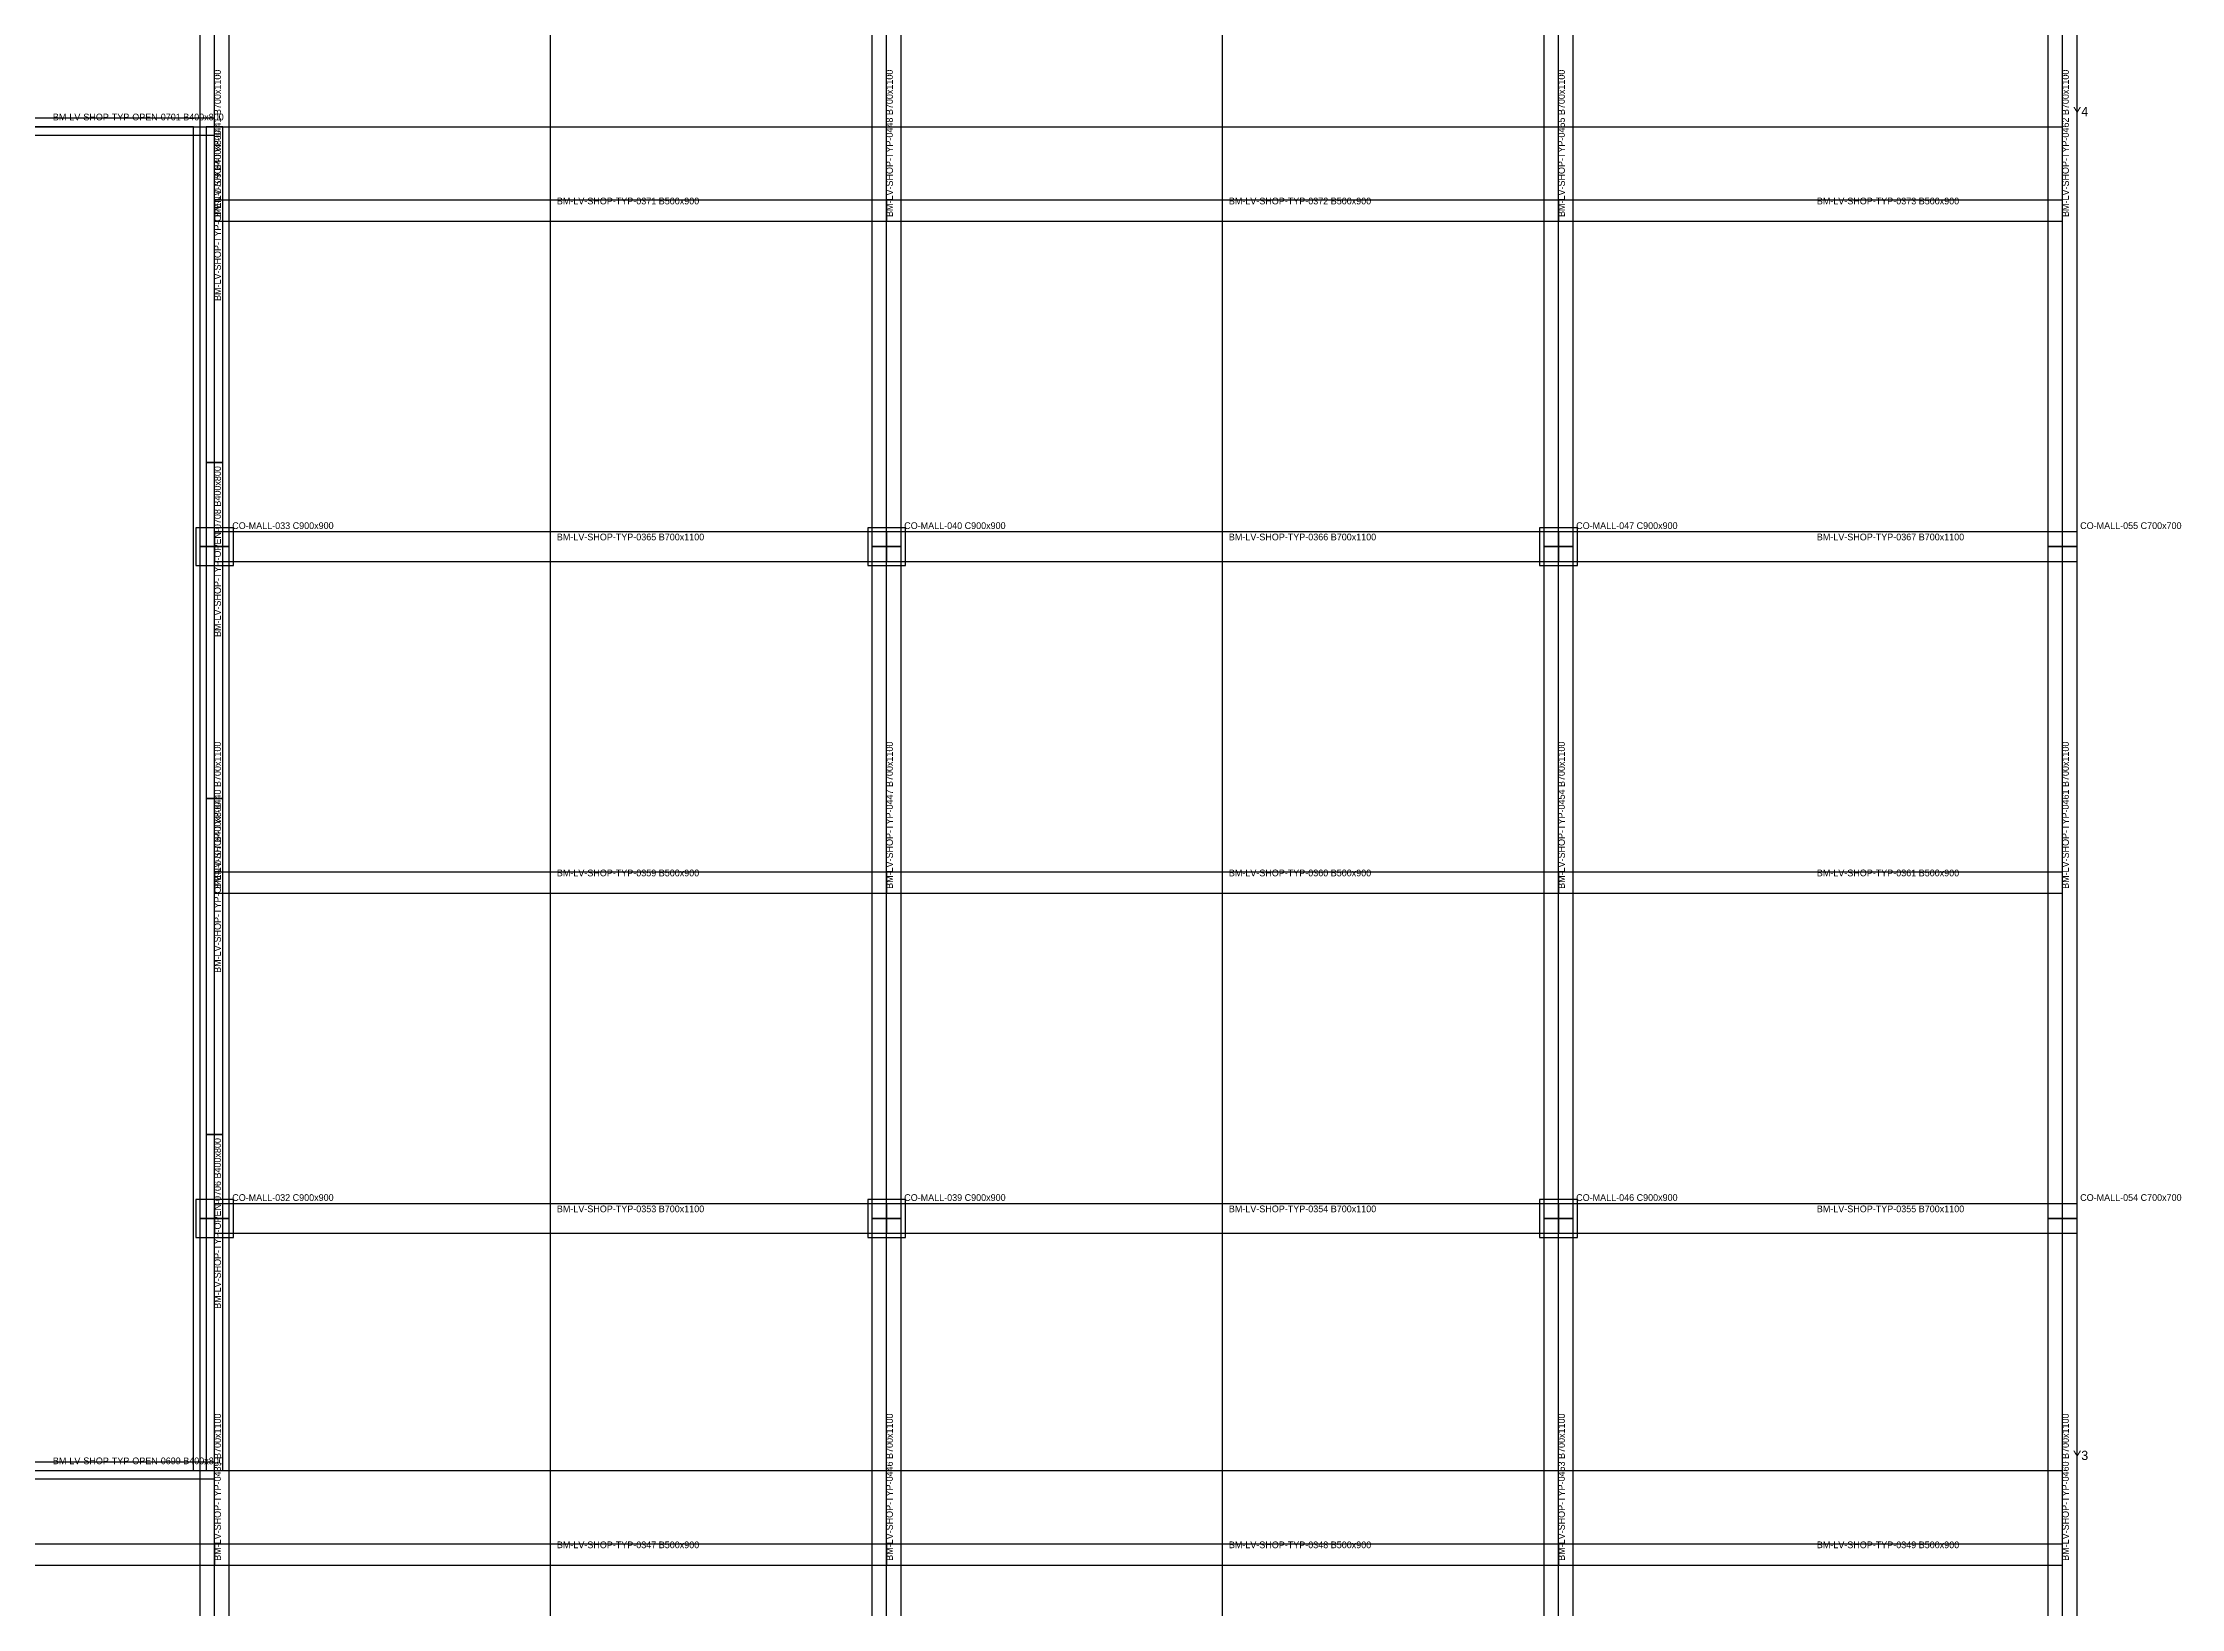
# Model space of a CAD drawing. Header units: millimetres. Extents: x -450 to 225826, y -254450 to 109948.
# Drawn here: x 55909 to 106826, y -89279 to -52002 of the extents above; entities that cross this region are included whole.
import ezdxf

# ---------------------------------------------------------------- set-up
doc = ezdxf.new("R2010")
doc.units = ezdxf.units.MM
for name, color, linetype in [('LV-SHOP-TYP_BEAM', 5, 'Continuous'), ('LV-SHOP-TYP_COLUMN', 1, 'Continuous'), ('LV-SHOP-TYP_GRID', 8, 'Continuous'), ('LV-SHOP-TYP_KEEP_OUT', 4, 'Continuous'), ('LV-SHOP-TYP_OPENING', 2, 'Continuous'), ('LV-SHOP-TYP_SLAB', 7, 'Continuous'), ('TEXT', 7, 'Continuous')]:
    doc.layers.add(name, color=color, linetype=linetype)

msp = doc.modelspace()

# ---------------------------------------------------------------- linework, layer by layer
at = {"layer": 'LV-SHOP-TYP_BEAM'}
for points in [[(59650, -64000), (60350, -64000), (60350, -48000), (59650, -48000), (59650, -64000)], [(75650, -64000), (76350, -64000), (76350, -48000), (75650, -48000), (75650, -64000)], [(91650, -64000), (92350, -64000), (92350, -48000), (91650, -48000), (91650, -64000)], [(103650, -64000), (104350, -64000), (104350, -48000), (103650, -48000), (103650, -64000)], [(52000, -53800), (52000, -54200), (60000, -54200), (60000, -53800), (52000, -53800)], [(59800, -62000), (60200, -62000), (60200, -54000), (59800, -54000), (59800, -62000)], [(60000, -55750), (60000, -56250), (76000, -56250), (76000, -55750), (60000, -55750)], [(76000, -55750), (76000, -56250), (92000, -56250), (92000, -55750), (76000, -55750)], [(92000, -55750), (92000, -56250), (104000, -56250), (104000, -55750), (92000, -55750)], [(59800, -70000), (60200, -70000), (60200, -62000), (59800, -62000), (59800, -70000)], [(59650, -80000), (60350, -80000), (60350, -64000), (59650, -64000), (59650, -80000)], [(60000, -63650), (60000, -64350), (76000, -64350), (76000, -63650), (60000, -63650)], [(75650, -80000), (76350, -80000), (76350, -64000), (75650, -64000), (75650, -80000)], [(76000, -63650), (76000, -64350), (92000, -64350), (92000, -63650), (76000, -63650)], [(91650, -80000), (92350, -80000), (92350, -64000), (91650, -64000), (91650, -80000)], [(92000, -63650), (92000, -64350), (104000, -64350), (104000, -63650), (92000, -63650)], [(103650, -80000), (104350, -80000), (104350, -64000), (103650, -64000), (103650, -80000)], [(59800, -78000), (60200, -78000), (60200, -70000), (59800, -70000), (59800, -78000)], [(60000, -71750), (60000, -72250), (76000, -72250), (76000, -71750), (60000, -71750)], [(76000, -71750), (76000, -72250), (92000, -72250), (92000, -71750), (76000, -71750)], [(92000, -71750), (92000, -72250), (104000, -72250), (104000, -71750), (92000, -71750)], [(59800, -86000), (60200, -86000), (60200, -78000), (59800, -78000), (59800, -86000)], [(60000, -79650), (60000, -80350), (76000, -80350), (76000, -79650), (60000, -79650)], [(76000, -79650), (76000, -80350), (92000, -80350), (92000, -79650), (76000, -79650)], [(92000, -79650), (92000, -80350), (104000, -80350), (104000, -79650), (92000, -79650)], [(59650, -96000), (60350, -96000), (60350, -80000), (59650, -80000), (59650, -96000)], [(75650, -96000), (76350, -96000), (76350, -80000), (75650, -80000), (75650, -96000)], [(91650, -96000), (92350, -96000), (92350, -80000), (91650, -80000), (91650, -96000)], [(103650, -96000), (104350, -96000), (104350, -80000), (103650, -80000), (103650, -96000)], [(52000, -85800), (52000, -86200), (60000, -86200), (60000, -85800), (52000, -85800)], [(44000, -87750), (44000, -88250), (60000, -88250), (60000, -87750), (44000, -87750)], [(60000, -87750), (60000, -88250), (76000, -88250), (76000, -87750), (60000, -87750)], [(76000, -87750), (76000, -88250), (92000, -88250), (92000, -87750), (76000, -87750)], [(92000, -87750), (92000, -88250), (104000, -88250), (104000, -87750), (92000, -87750)]]:
    msp.add_lwpolyline(points, close=True, dxfattribs=at)
at = {"layer": 'LV-SHOP-TYP_COLUMN'}
for points in [[(59550, -64450), (60450, -64450), (60450, -63550), (59550, -63550), (59550, -64450)], [(75550, -64450), (76450, -64450), (76450, -63550), (75550, -63550), (75550, -64450)], [(91550, -64450), (92450, -64450), (92450, -63550), (91550, -63550), (91550, -64450)], [(103650, -64350), (104350, -64350), (104350, -63650), (103650, -63650), (103650, -64350)], [(59550, -80450), (60450, -80450), (60450, -79550), (59550, -79550), (59550, -80450)], [(75550, -80450), (76450, -80450), (76450, -79550), (75550, -79550), (75550, -80450)], [(91550, -80450), (92450, -80450), (92450, -79550), (91550, -79550), (91550, -80450)], [(103650, -80350), (104350, -80350), (104350, -79650), (103650, -79650), (103650, -80350)]]:
    msp.add_lwpolyline(points, close=True, dxfattribs=at)
at = {"layer": 'LV-SHOP-TYP_GRID'}
for points in [[(60000, -127000), (60000, -25000)], [(68000, -127000), (68000, -25000)], [(76000, -127000), (76000, -25000)], [(84000, -127000), (84000, -25000)], [(92000, -127000), (92000, -25000)], [(104000, -127000), (104000, -25000)], [(0, -54000), (104000, -54000)], [(0, -86000), (104000, -86000)]]:
    msp.add_lwpolyline(points, dxfattribs=at)
at = {"layer": 'LV-SHOP-TYP_KEEP_OUT'}
msp.add_lwpolyline([(44500, -86000), (59500, -86000), (59500, -54000), (44500, -54000), (44500, -86000)], close=True, dxfattribs=at)
at = {"layer": 'LV-SHOP-TYP_OPENING'}
msp.add_lwpolyline([(44500, -86000), (59500, -86000), (59500, -54000), (44500, -54000), (44500, -86000)], close=True, dxfattribs=at)
at = {"layer": 'LV-SHOP-TYP_SLAB'}
msp.add_lwpolyline([(0, -127000), (104000, -127000), (104000, -25000), (0, -25000), (0, -127000)], close=True, dxfattribs=at)

# ---------------------------------------------------------------- texts
at = {"layer": 'TEXT'}
for s, p in [('BM-LV-SHOP-TYP-0441 B700x1100', (60150, -56150)), ('BM-LV-SHOP-TYP-0448 B700x1100', (76150, -56150)), ('BM-LV-SHOP-TYP-0455 B700x1100', (92150, -56150)), ('BM-LV-SHOP-TYP-0462 B700x1100', (104150, -56150)), ('BM-LV-SHOP-TYP-OPEN-0709 B400x800', (60150, -58150)), ('BM-LV-SHOP-TYP-OPEN-0708 B400x800', (60150, -66150)), ('BM-LV-SHOP-TYP-0440 B700x1100', (60150, -72150)), ('BM-LV-SHOP-TYP-0447 B700x1100', (76150, -72150)), ('BM-LV-SHOP-TYP-0454 B700x1100', (92150, -72150)), ('BM-LV-SHOP-TYP-0461 B700x1100', (104150, -72150)), ('BM-LV-SHOP-TYP-OPEN-0707 B400x800', (60150, -74150)), ('BM-LV-SHOP-TYP-OPEN-0706 B400x800', (60150, -82150)), ('BM-LV-SHOP-TYP-0439 B700x1100', (60150, -88150)), ('BM-LV-SHOP-TYP-0446 B700x1100', (76150, -88150)), ('BM-LV-SHOP-TYP-0453 B700x1100', (92150, -88150)), ('BM-LV-SHOP-TYP-0460 B700x1100', (104150, -88150))]:
    msp.add_text(s, height=160, rotation=90, dxfattribs=at).set_placement(p)
for s, height, p in [('BM-LV-SHOP-TYP-OPEN-0701 B400x800', 160, (56150, -53850)), ('Y4', 220, (104250, -53750)), ('BM-LV-SHOP-TYP-0371 B500x900', 160, (68150, -55850)), ('BM-LV-SHOP-TYP-0372 B500x900', 160, (84150, -55850)), ('BM-LV-SHOP-TYP-0373 B500x900', 160, (98150, -55850)), ('CO-MALL-033 C900x900', 160, (60420, -63580)), ('CO-MALL-040 C900x900', 160, (76420, -63580)), ('CO-MALL-047 C900x900', 160, (92420, -63580)), ('CO-MALL-055 C700x700', 160, (104420, -63580)), ('BM-LV-SHOP-TYP-0365 B700x1100', 160, (68150, -63850)), ('BM-LV-SHOP-TYP-0366 B700x1100', 160, (84150, -63850)), ('BM-LV-SHOP-TYP-0367 B700x1100', 160, (98150, -63850)), ('BM-LV-SHOP-TYP-0359 B500x900', 160, (68150, -71850)), ('BM-LV-SHOP-TYP-0360 B500x900', 160, (84150, -71850)), ('BM-LV-SHOP-TYP-0361 B500x900', 160, (98150, -71850)), ('CO-MALL-032 C900x900', 160, (60420, -79580)), ('CO-MALL-039 C900x900', 160, (76420, -79580)), ('CO-MALL-046 C900x900', 160, (92420, -79580)), ('CO-MALL-054 C700x700', 160, (104420, -79580)), ('BM-LV-SHOP-TYP-0353 B700x1100', 160, (68150, -79850)), ('BM-LV-SHOP-TYP-0354 B700x1100', 160, (84150, -79850)), ('BM-LV-SHOP-TYP-0355 B700x1100', 160, (98150, -79850)), ('Y3', 220, (104250, -85750)), ('BM-LV-SHOP-TYP-OPEN-0699 B400x800', 160, (56150, -85850)), ('BM-LV-SHOP-TYP-0347 B500x900', 160, (68150, -87850)), ('BM-LV-SHOP-TYP-0348 B500x900', 160, (84150, -87850)), ('BM-LV-SHOP-TYP-0349 B500x900', 160, (98150, -87850))]:
    msp.add_text(s, height=height, dxfattribs=at).set_placement(p)

doc.saveas('drawing.dxf')
